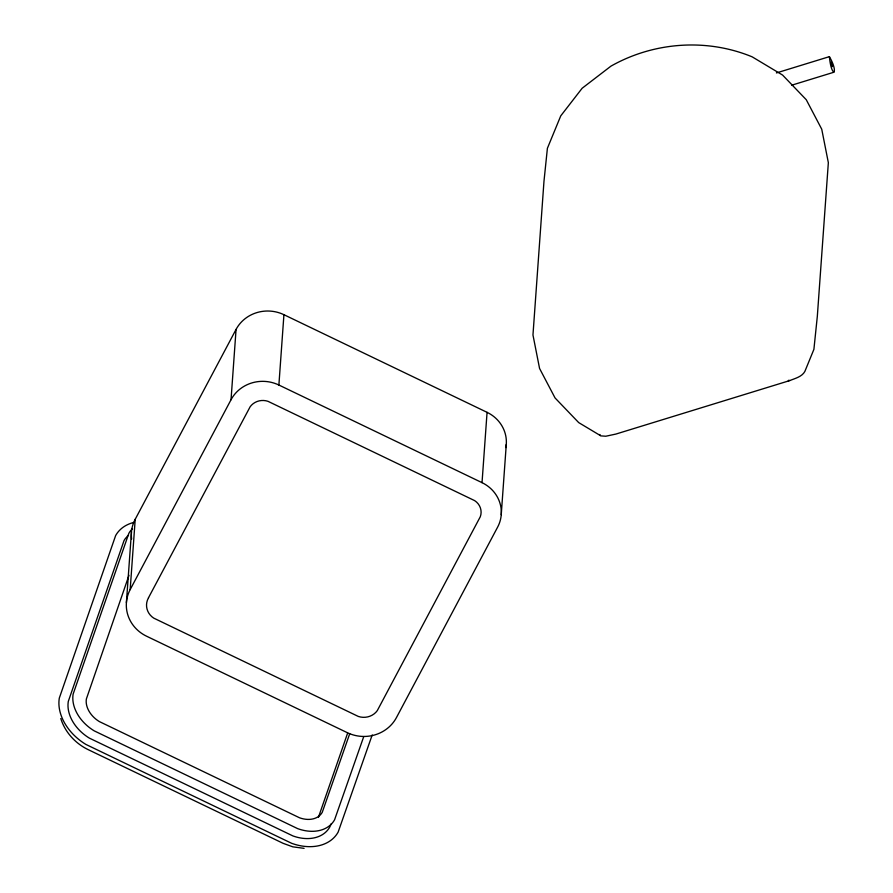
<?xml version="1.0" encoding="UTF-8"?>
<svg xmlns="http://www.w3.org/2000/svg" width="893" height="893" viewBox="0 0 893 893"><rect width="100%" height="100%" fill="white"/><g stroke="black" fill="none" stroke-linecap="round" stroke-linejoin="round"><path stroke-width="1.34" d="M126.393 602.596L131.438 532.273M487.065 412.332L482.03 482.655A34.95 33.019 4.1 0 1 497.647 527.093L396.459 717.559A36.646 34.637 4.1 0 1 347.299 732.673L146.552 636.196A36.646 34.637 4.1 0 1 130.177 589.592L135.211 519.268L236.065 329.417A35.675 33.711 4.1 0 1 283.929 314.704L487.065 412.332A34.95 33.019 4.1 0 1 505.873 447.583M130.177 589.592L231.03 399.74L236.065 329.417M482.03 482.655L278.884 385.028L283.929 314.704M501.241 514.692L506.286 444.368M829.396 56.65C831.461 79.444 839.476 73.862 829.396 56.65L776.419 72.936M128.994 575.304L86.375 698.951A23.207 17.034 33.6 0 0 99.369 721.589L299.512 817.776A23.207 17.034 33.6 0 0 322.25 812.306L349.721 733.722M318.455 817.274L347.623 733.12M363.73 736.636L334.585 819.774A37.64 27.627 33.6 0 1 297.704 828.648L94.2 730.854A37.64 27.627 33.6 0 1 73.126 694.129L128.826 533.389A36.691 26.935 33.6 0 1 132.421 528.745M372.202 734.961L338.134 832.12A47.441 34.816 33.6 0 1 291.654 843.305L85.862 744.405A47.441 34.816 33.6 0 1 59.306 698.114L115.632 535.588A46.492 34.124 33.6 0 1 133.995 522.405M331.225 823.77L329.763 827.041A37.64 27.627 33.6 0 1 292.882 835.915L89.367 738.12A37.64 27.627 33.6 0 1 68.303 701.396L124.004 540.656A36.691 26.935 33.6 0 1 125.991 537.753M788.128 381.132L788.82 380.228L789.747 380.585C795.027 378.409 801.914 376.824 804.85 371.466L813.903 349.353L817.329 316.289L828.347 162.671L821.739 129.206L806.256 99.715L782.603 75.079L752.163 56.839C706.597 38.053 653.776 41.926 610.968 66.127L582.147 88.251L560.759 115.856L547.398 148.294L543.971 181.357L532.965 334.987L539.573 368.474L555.055 397.954L578.709 422.601L600.889 435.884L605.8 436.231L615.857 434.076L789.747 380.585M791.734 85.192L834.118 72.166M304.1 848.35L292.748 846.821L283.137 843.338L88.106 749.607C75.358 743.434 64.977 732.16 60.802 718.53M599.795 434.489L600.263 435.516M231.03 399.74A35.675 33.711 4.1 0 1 278.884 385.028M131.628 539.071A36.646 34.637 4.1 0 1 135.211 519.268M126.761 536.86A36.691 26.935 33.6 0 1 128.48 535.208M831.104 62.253L832.41 66.562L831.104 62.253M148.517 597.707L147.423 600.152A16.42 15.516 4.1 0 0 153.741 618.123L358.327 716.443A16.42 15.516 4.1 0 0 377.292 710.616L480.3 516.734A14.712 13.908 4.1 0 0 474.641 500.616L267.978 401.314A15.449 14.601 4.1 0 0 250.129 406.795L148.517 597.707"/></g></svg>
